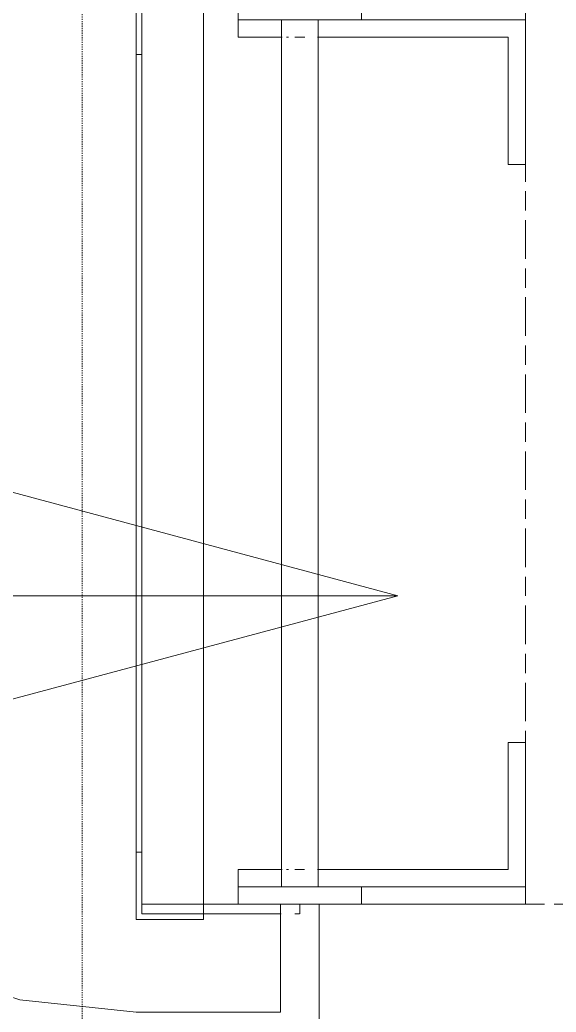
# Model space of a CAD drawing. Header units: millimetres. Extents: x 12827 to 109288, y -12264 to 68487.
# Drawn here: x 48877 to 49155, y 41542 to 42057 of the extents above; entities that cross this region are included whole.
import ezdxf

# ---------------------------------------------------------------- set-up
doc = ezdxf.new("R2010")
doc.units = ezdxf.units.MM
doc.linetypes.add('Center', pattern=[40, 10, -5, 20, -5])
doc.linetypes.add('Hidden 0_6', pattern=[1.2, 0.6, -0.6])
for name, color, linetype, lineweight in [('A-DETL', 90, 'Continuous', 9), ('A-DETL-CNTR', 5, 'Center', 9), ('G-ANNO-TEXT', 231, 'Continuous', 5), ('Q-CASE', 31, 'Continuous', 20)]:
    doc.layers.add(name, color=color, linetype=linetype, lineweight=lineweight)

# ---------------------------------------------------------------- blocks, each defined once
blk = doc.blocks.new('DLN_Cat Ladder - 750x750x5000 _WDH_-9766194-Copy of 2_F')
at = {"layer": 'Q-CASE'}
for p, q in [((-180.3, -600), (-189.3, -600)), ((-189.3, -600), (-180.3, -600)), ((-180.3, -699), (-180.3, -600)), ((-180.3, -600), (-105.3, -600)), ((-105.3, -600), (-180.3, -600)), ((-180.3, -600), (-180.3, -707.34)), ((-180.3, -600), (-180.3, -699)), ((-180.3, -685), (-180.3, -600)), ((-105.3, -600), (-180.3, -600)), ((-180.3, -600), (-180.3, -707.34)), ((-180.3, -707.34), (-180.3, -600)), ((-180.3, -600), (-105.3, -600)), ((-105.3, -600), (-105.3, -609)), ((-105.3, -609), (-105.3, -600)), ((-105.3, -609), (-105.3, -600)), ((-105.3, -600), (-105.3, -609)), ((194.7, -600), (194.7, -609)), ((269.7, -600), (194.7, -600)), ((194.7, -600), (269.7, -600)), ((194.7, -609), (194.7, -600)), ((194.7, -600), (269.7, -600)), ((194.7, -609), (194.7, -600)), ((194.7, -600), (194.7, -609)), ((269.7, -600), (194.7, -600)), ((269.7, -707.82), (269.7, -600)), ((269.7, -600), (269.7, -707.82)), ((269.7, -600), (269.7, -685)), ((269.7, -699), (269.7, -600)), ((278.7, -600), (269.7, -600)), ((269.7, -600), (278.7, -600)), ((269.7, -600), (269.7, -699)), ((269.7, -707.82), (269.7, -600)), ((278.7, -600), (278.7, -699)), ((278.7, -685), (278.7, -600)), ((-105.3, -609), (-171.3, -609)), ((-171.3, -609), (-171.3, -699)), ((-171.3, -707.84), (-171.3, -609)), ((-171.3, -609), (-105.3, -609)), ((-171.3, -707.84), (-171.3, -609)), ((-171.3, -609), (-105.3, -609)), ((-105.3, -609), (-171.3, -609)), ((-171.3, -609), (-171.3, -707.84)), ((194.7, -609), (260.7, -609)), ((260.7, -609), (194.7, -609)), ((260.7, -609), (194.7, -609)), ((194.7, -609), (260.7, -609)), ((260.7, -609), (260.7, -707.82)), ((260.7, -707.82), (260.7, -609)), ((260.7, -699), (260.7, -609)), ((260.7, -609), (260.7, -707.82)), ((-189.3, -685), (-180.3, -685)), ((-189.3, -685), (-180.3, -685)), ((-180.3, -699), (-180.3, -685)), ((269.7, -685), (269.7, -699)), ((269.7, -685), (278.7, -685)), ((269.7, -685), (278.7, -685)), ((278.7, -699), (278.7, -685)), ((-180.3, -699), (-180.3, -707.4)), ((-180.3, -699), (-180.3, -749)), ((-180.3, -707.4), (-180.3, -699)), ((-171.3, -707.9), (-171.3, -699)), ((260.7, -699), (260.7, -707.88)), ((269.7, -699), (269.7, -707.88)), ((269.7, -749), (269.7, -699)), ((269.7, -707.88), (269.7, -699)), ((278.7, -699), (278.7, -749)), ((278.7, -707.4), (278.7, -699)), ((-180.3, -707.34), (-180.3, -707)), ((-180.3, -707), (-180.3, -707.34)), ((-180.3, -707.34), (-180.3, -707)), ((-180.3, -707), (-180.3, -707.34)), ((-180.3, -707.34), (-180.3, -707)), ((-180.3, -707), (-180.3, -707.34)), ((-180.3, -707.34), (-180.3, -707)), ((-180.3, -707), (-180.3, -707.34)), ((-180.3, -707.34), (-180.3, -707)), ((-180.3, -707), (-180.3, -707.34)), ((-180.3, -707.34), (-180.3, -707)), ((-180.3, -707), (-180.3, -707.34)), ((-180.3, -707.34), (-180.3, -707)), ((-180.3, -707), (-180.3, -707.34)), ((-180.3, -707.34), (-180.3, -707)), ((-180.3, -707), (-180.3, -707.34)), ((-180.3, -707.34), (-180.3, -707)), ((-180.3, -707), (-180.3, -707.34)), ((-180.3, -707.34), (-180.3, -707)), ((-180.3, -707), (-180.3, -722.89)), ((-180.3, -712), (-180.3, -707.34)), ((-180.3, -707.34), (-180.3, -712)), ((-180.3, -708.34), (-180.3, -707.34)), ((-180.3, -707.34), (-180.3, -712)), ((-180.3, -708.34), (-180.3, -707.34)), ((-180.3, -707.34), (-180.3, -708.34)), ((-180.3, -709.93), (-180.3, -707.34)), ((-180.3, -707.34), (-180.3, -709.93)), ((-180.3, -712), (-180.3, -707.34)), ((-180.3, -707.34), (-180.3, -708.34)), ((-180.3, -709.93), (-180.3, -707.34)), ((-180.3, -707.34), (-180.3, -708.34)), ((-180.3, -708.34), (-180.3, -707.34)), ((-180.3, -707.34), (-180.3, -712)), ((-180.3, -712), (-180.3, -707.34)), ((-180.3, -707.34), (-180.3, -712)), ((-180.3, -712), (-180.3, -707.34)), ((-180.3, -707.34), (-180.3, -709.93)), ((-180.3, -712), (-180.3, -707.34)), ((-171.3, -707.5), (-180.3, -707.5)), ((-180.3, -707.82), (-180.3, -707.5)), ((-180.3, -707.5), (-180.3, -707.82)), ((-171.3, -707.5), (-180.3, -707.5)), ((-180.3, -707.82), (-180.3, -707.5)), ((-180.3, -707.5), (-180.3, -707.82)), ((-171.3, -707.5), (-180.3, -707.5)), ((-180.3, -707.82), (-180.3, -707.5)), ((-180.3, -707.5), (-180.3, -707.82)), ((-171.3, -707.5), (-180.3, -707.5)), ((-180.3, -707.82), (-180.3, -707.5)), ((-180.3, -707.5), (-180.3, -707.82)), ((-171.3, -707.5), (-180.3, -707.5)), ((-180.3, -707.82), (-180.3, -707.5)), ((-180.3, -707.5), (-180.3, -707.82)), ((-171.3, -707.5), (-180.3, -707.5)), ((-180.3, -707.82), (-180.3, -707.5)), ((-180.3, -707.5), (-180.3, -707.82)), ((-171.3, -707.5), (-180.3, -707.5)), ((-180.3, -707.82), (-180.3, -707.5)), ((-180.3, -707.5), (-180.3, -707.82)), ((-171.3, -707.5), (-180.3, -707.5)), ((-180.3, -707.82), (-180.3, -707.5)), ((-180.3, -707.5), (-180.3, -707.82)), ((-171.3, -707.5), (-180.3, -707.5)), ((-180.3, -707.82), (-180.3, -707.5)), ((-180.3, -707.5), (-180.3, -707.82)), ((-171.3, -707.5), (-180.3, -707.5)), ((-180.3, -707.82), (-180.3, -707.5)), ((-180.3, -707.5), (-180.3, -707.82)), ((-171.3, -707.5), (-180.3, -707.5)), ((-180.3, -707.82), (-180.3, -707.5)), ((-180.3, -707.5), (-180.3, -707.82)), ((-171.3, -707.5), (-180.3, -707.5)), ((-180.3, -707.82), (-180.3, -707.5)), ((-180.3, -707.5), (-180.3, -707.82)), ((-171.3, -707.5), (-180.3, -707.5)), ((-180.3, -707.82), (-180.3, -707.5)), ((-180.3, -707.5), (-180.3, -707.82)), ((-171.3, -707.5), (-180.3, -707.5)), ((-180.3, -707.82), (-180.3, -707.5)), ((-180.3, -707.5), (-180.3, -707.82)), ((-171.3, -707.5), (-180.3, -707.5)), ((-180.3, -707.82), (-180.3, -707.5)), ((-180.3, -707.5), (-180.3, -707.82)), ((-171.3, -707.5), (-180.3, -707.5)), ((-180.3, -707.82), (-180.3, -707.5)), ((-180.3, -707.5), (-180.3, -707.82)), ((269.7, -707.5), (-180.3, -707.5)), ((-180.3, -707.82), (-180.3, -707.5)), ((-180.3, -707.5), (-180.3, -707.82)), ((-171.3, -707.5), (-180.3, -707.5)), ((-180.3, -707.82), (-180.3, -707.5)), ((-180.3, -707.5), (-180.3, -707.82)), ((-180.3, -708.77), (-180.3, -707.82)), ((-180.3, -707.82), (-180.3, -708.77)), ((-180.3, -708.77), (-180.3, -707.82)), ((-180.3, -707.82), (-180.3, -708.77)), ((-180.3, -708.77), (-180.3, -707.82)), ((-180.3, -707.82), (-180.3, -708.77)), ((-180.3, -708.77), (-180.3, -707.82)), ((-180.3, -707.82), (-180.3, -708.77)), ((-180.3, -708.77), (-180.3, -707.82)), ((-180.3, -707.82), (-180.3, -708.77)), ((-180.3, -708.77), (-180.3, -707.82)), ((-180.3, -707.82), (-180.3, -708.77)), ((-180.3, -708.77), (-180.3, -707.82)), ((-180.3, -707.82), (-180.3, -708.77)), ((-180.3, -708.77), (-180.3, -707.82)), ((-180.3, -707.82), (-180.3, -708.77)), ((-180.3, -708.77), (-180.3, -707.82)), ((-180.3, -707.82), (-180.3, -708.77)), ((-180.3, -708.77), (-180.3, -707.82)), ((-180.3, -707.82), (-180.3, -708.77)), ((-180.3, -708.77), (-180.3, -707.82)), ((-180.3, -707.82), (-180.3, -708.77)), ((-180.3, -708.77), (-180.3, -707.82)), ((-180.3, -707.82), (-180.3, -708.77)), ((-180.3, -708.77), (-180.3, -707.82)), ((-180.3, -707.82), (-180.3, -708.77)), ((-180.3, -708.77), (-180.3, -707.82)), ((-180.3, -707.82), (-180.3, -708.77)), ((-180.3, -708.77), (-180.3, -707.82)), ((-180.3, -707.82), (-180.3, -708.77)), ((-180.3, -708.77), (-180.3, -707.82)), ((-180.3, -707.82), (-180.3, -708.77)), ((-180.3, -708.77), (-180.3, -707.82)), ((-180.3, -707.82), (-180.3, -708.77)), ((-180.3, -708.77), (-180.3, -707.82)), ((-180.3, -707.82), (-180.3, -708.77)), ((-180.3, -709.93), (-180.3, -708.34)), ((-180.3, -712), (-180.3, -708.34)), ((-180.3, -708.34), (-180.3, -712)), ((-180.3, -708.34), (-180.3, -709.93)), ((-180.3, -708.34), (-180.3, -709.93)), ((-180.3, -712), (-180.3, -708.34)), ((-180.3, -725.23), (-180.3, -708.77)), ((-180.3, -708.77), (-180.3, -710.28)), ((-180.3, -725.23), (-180.3, -708.77)), ((-180.3, -708.77), (-180.3, -710.28)), ((-180.3, -710.28), (-180.3, -708.77)), ((-180.3, -708.77), (-180.3, -725.23)), ((-180.3, -725.23), (-180.3, -708.77)), ((-180.3, -708.77), (-180.3, -725.23)), ((-180.3, -719.46), (-180.3, -708.77)), ((-180.3, -708.77), (-180.3, -710.28)), ((-180.3, -719.46), (-180.3, -708.77)), ((-180.3, -708.77), (-180.3, -710.28)), ((-180.3, -719.46), (-180.3, -708.77)), ((-180.3, -708.77), (-180.3, -710.28)), ((-180.3, -725.23), (-180.3, -708.77)), ((-180.3, -708.77), (-180.3, -710.28)), ((-180.3, -712.25), (-180.3, -708.77)), ((-180.3, -708.77), (-180.3, -710.28)), ((-180.3, -721.75), (-180.3, -708.77)), ((-180.3, -708.77), (-180.3, -719.46)), ((-180.3, -725.23), (-180.3, -708.77)), ((-180.3, -708.77), (-180.3, -712.25)), ((-180.3, -712.25), (-180.3, -708.77)), ((-180.3, -708.77), (-180.3, -710.28)), ((-180.3, -710.28), (-180.3, -708.77)), ((-180.3, -708.77), (-180.3, -714.54)), ((-180.3, -710.28), (-180.3, -708.77)), ((-180.3, -708.77), (-180.3, -723.72)), ((-180.3, -719.46), (-180.3, -708.77)), ((-180.3, -708.77), (-180.3, -719.46)), ((-180.3, -710.28), (-180.3, -708.77)), ((-180.3, -708.77), (-180.3, -710.28)), ((-180.3, -721.75), (-180.3, -708.77)), ((-180.3, -708.77), (-180.3, -719.46)), ((-180.3, -710.28), (-180.3, -708.77)), ((-180.3, -708.77), (-180.3, -710.28)), ((-180.3, -712), (-180.3, -709.93)), ((-180.3, -712), (-180.3, -709.93)), ((-180.3, -709.93), (-180.3, -712)), ((-180.3, -709.93), (-180.3, -712)), ((-180.3, -712), (-180.3, -709.93)), ((-180.3, -709.93), (-180.3, -712)), ((-180.3, -709.93), (-180.3, -712)), ((-180.3, -710.28), (-180.3, -725.23)), ((-180.3, -710.28), (-180.3, -712.25)), ((-180.3, -719.46), (-180.3, -710.28)), ((-180.3, -710.28), (-180.3, -712.25)), ((-180.3, -710.28), (-180.3, -712.25)), ((-180.3, -710.28), (-180.3, -725.23)), ((-180.3, -710.28), (-180.3, -712.25)), ((-180.3, -710.28), (-180.3, -712.25)), ((-180.3, -710.28), (-180.3, -712.25)), ((-180.3, -721.75), (-180.3, -710.28)), ((-180.3, -723.72), (-180.3, -710.28)), ((-180.3, -712.25), (-180.3, -710.28)), ((-180.3, -710.28), (-180.3, -712.25)), ((-180.3, -712.25), (-180.3, -710.28)), ((-180.3, -710.28), (-180.3, -721.75)), ((260.7, -707.5), (-171.3, -707.5)), ((260.7, -707.5), (-171.3, -707.5)), ((260.7, -707.5), (-171.3, -707.5)), ((260.7, -707.5), (-171.3, -707.5)), ((260.7, -707.5), (-171.3, -707.5)), ((260.7, -707.5), (-171.3, -707.5)), ((260.7, -707.5), (-171.3, -707.5)), ((260.7, -707.5), (-171.3, -707.5)), ((260.7, -707.5), (-171.3, -707.5)), ((260.7, -707.5), (-171.3, -707.5)), ((260.7, -707.5), (-171.3, -707.5)), ((260.7, -707.5), (-171.3, -707.5)), ((260.7, -707.5), (-171.3, -707.5)), ((260.7, -707.5), (-171.3, -707.5)), ((260.7, -707.5), (-171.3, -707.5)), ((260.7, -707.5), (-171.3, -707.5)), ((260.7, -707.5), (-171.3, -707.5)), ((269.7, -707.5), (260.7, -707.5)), ((269.7, -707.5), (260.7, -707.5)), ((269.7, -707.5), (260.7, -707.5)), ((269.7, -707.5), (260.7, -707.5)), ((269.7, -707.5), (260.7, -707.5)), ((269.7, -707.5), (260.7, -707.5)), ((269.7, -707.5), (260.7, -707.5)), ((269.7, -707.5), (260.7, -707.5)), ((269.7, -707.5), (260.7, -707.5)), ((269.7, -707.5), (260.7, -707.5)), ((269.7, -707.5), (260.7, -707.5)), ((269.7, -707.5), (260.7, -707.5)), ((269.7, -707.5), (260.7, -707.5)), ((269.7, -707.5), (260.7, -707.5)), ((269.7, -707.5), (260.7, -707.5)), ((269.7, -707.5), (260.7, -707.5)), ((269.7, -707.5), (260.7, -707.5)), ((269.7, -723.72), (269.7, -707.5)), ((269.7, -707.5), (269.7, -723.72)), ((269.7, -707.82), (269.7, -707.5)), ((269.7, -707.5), (269.7, -708.77)), ((269.7, -708.77), (269.7, -707.5)), ((269.7, -707.5), (269.7, -717)), ((269.7, -723.72), (269.7, -707.5)), ((269.7, -707.5), (269.7, -707.82)), ((269.7, -714.54), (269.7, -707.5)), ((269.7, -707.5), (269.7, -707.82)), ((269.7, -723.72), (269.7, -707.5)), ((269.7, -707.5), (269.7, -723.72)), ((269.7, -723.72), (269.7, -707.5)), ((269.7, -707.5), (269.7, -723.72)), ((269.7, -707.82), (269.7, -707.5)), ((269.7, -707.5), (269.7, -721.75)), ((269.7, -708.77), (269.7, -707.5)), ((269.7, -707.5), (269.7, -707.82)), ((269.7, -723.72), (269.7, -707.5)), ((269.7, -707.5), (269.7, -707.82)), ((269.7, -710.28), (269.7, -707.5)), ((269.7, -707.5), (269.7, -723.72)), ((269.7, -721.75), (269.7, -707.5)), ((269.7, -707.5), (269.7, -707.82)), ((269.7, -708.77), (269.7, -707.5)), ((269.7, -707.5), (269.7, -708.77)), ((269.7, -719.46), (269.7, -707.5)), ((269.7, -707.5), (269.7, -707.82)), ((269.7, -708.77), (269.7, -707.5)), ((269.7, -707.5), (269.7, -707.82)), ((269.7, -707.82), (269.7, -707.5)), ((269.7, -707.5), (269.7, -707.82)), ((269.7, -714.54), (269.7, -707.5)), ((269.7, -707.5), (269.7, -723.72)), ((269.7, -712.25), (269.7, -707.5)), ((269.7, -707.5), (269.7, -707.82)), ((269.7, -710.28), (269.7, -707.82)), ((269.7, -707.82), (269.7, -708.77)), ((269.7, -707.82), (269.7, -710.28)), ((269.7, -710.28), (269.7, -707.82)), ((269.7, -707.82), (269.7, -714.54)), ((269.7, -707.82), (269.7, -708.77)), ((269.7, -707.82), (269.7, -710.28)), ((269.7, -707.82), (269.7, -708.77)), ((269.7, -707.82), (269.7, -723.72)), ((269.7, -708.77), (269.7, -707.82)), ((269.7, -707.82), (269.7, -708.77)), ((269.7, -707.82), (269.7, -723.72)), ((269.7, -708.77), (269.7, -721.75)), ((269.7, -710.28), (269.7, -708.77)), ((269.7, -708.77), (269.7, -714.54)), ((269.7, -712.25), (269.7, -708.77)), ((269.7, -708.77), (269.7, -717)), ((269.7, -710.28), (269.7, -708.77)), ((269.7, -708.77), (269.7, -712.25)), ((269.7, -708.77), (269.7, -710.28)), ((269.7, -710.28), (269.7, -708.77)), ((269.7, -710.28), (269.7, -708.77)), ((269.7, -708.77), (269.7, -710.28)), ((269.7, -723.72), (269.7, -710.28)), ((269.7, -723.72), (269.7, -710.28)), ((269.7, -710.28), (269.7, -723.72)), ((269.7, -712.25), (269.7, -710.28)), ((269.7, -723.72), (269.7, -710.28)), ((269.7, -710.28), (269.7, -712.25)), ((269.7, -717), (269.7, -710.28)), ((269.7, -710.28), (269.7, -712.25)), ((269.7, -712.25), (269.7, -710.28)), ((269.7, -714.54), (269.7, -710.28)), ((269.7, -710.28), (269.7, -721.75)), ((354.7, -707), (278.7, -707)), ((278.7, -707.34), (278.7, -707)), ((278.7, -707), (278.7, -707.34)), ((354.7, -707), (278.7, -707)), ((278.7, -708.34), (278.7, -707)), ((278.7, -707), (278.7, -707.34)), ((354.7, -707), (278.7, -707)), ((278.7, -707.34), (278.7, -707)), ((278.7, -707), (278.7, -707.34)), ((354.7, -707), (278.7, -707)), ((278.7, -722.89), (278.7, -707)), ((278.7, -707), (278.7, -709.93)), ((354.7, -707), (278.7, -707)), ((278.7, -722.89), (278.7, -707)), ((278.7, -707), (278.7, -707.34)), ((354.7, -707), (278.7, -707)), ((278.7, -722.89), (278.7, -707)), ((278.7, -707), (278.7, -714.41)), ((354.7, -707), (278.7, -707)), ((278.7, -722.89), (278.7, -707)), ((278.7, -707), (278.7, -722.89)), ((354.7, -707), (278.7, -707)), ((278.7, -709.93), (278.7, -707)), ((278.7, -707), (278.7, -722.89)), ((354.7, -707), (278.7, -707)), ((278.7, -717), (278.7, -707)), ((278.7, -707), (278.7, -717)), ((354.7, -707), (278.7, -707)), ((278.7, -722.89), (278.7, -707)), ((278.7, -707), (278.7, -707.34)), ((278.7, -722.89), (278.7, -707.34)), ((278.7, -707.34), (278.7, -708.34)), ((278.7, -707.34), (278.7, -722.89)), ((278.7, -708.34), (278.7, -707.34)), ((278.7, -707.34), (278.7, -709.93)), ((278.7, -707.34), (278.7, -712)), ((278.7, -707.34), (278.7, -722.89)), ((278.7, -708.34), (278.7, -709.93)), ((278.7, -709.93), (278.7, -708.34)), ((278.7, -714.41), (278.7, -708.34)), ((278.7, -709.93), (278.7, -712)), ((278.7, -714.41), (278.7, -709.93)), ((278.7, -709.93), (278.7, -714.41)), ((278.7, -709.93), (278.7, -712)), ((278.7, -712), (278.7, -709.93)), ((-180.3, -712.25), (-180.3, -717)), ((-180.3, -712.25), (-180.3, -714.54)), ((-180.3, -712.25), (-180.3, -714.54)), ((-180.3, -712.25), (-180.3, -714.54)), ((-180.3, -714.54), (-180.3, -712.25)), ((-180.3, -712.25), (-180.3, -714.54)), ((-180.3, -712.25), (-180.3, -725.23)), ((-180.3, -714.54), (-180.3, -712.25)), ((-180.3, -712.25), (-180.3, -721.75)), ((-180.3, -714.54), (-180.3, -712.25)), ((-180.3, -712.25), (-180.3, -717)), ((-180.3, -719.46), (-180.3, -712.25)), ((-180.3, -714.54), (-180.3, -717)), ((-180.3, -714.54), (-180.3, -723.72)), ((-180.3, -714.54), (-180.3, -725.23)), ((-180.3, -719.46), (-180.3, -714.54)), ((-180.3, -714.54), (-180.3, -717)), ((-180.3, -725.23), (-180.3, -714.54)), ((-180.3, -714.54), (-180.3, -717)), ((-180.3, -721.75), (-180.3, -714.54)), ((-180.3, -714.54), (-180.3, -719.46)), ((-180.3, -714.54), (-180.3, -719.46)), ((-180.3, -719.46), (-180.3, -714.54)), ((-180.3, -719.46), (-180.3, -714.54)), ((-180.3, -714.54), (-180.3, -719.46)), ((-180.3, -719.46), (-180.3, -714.54)), ((-180.3, -714.54), (-180.3, -719.46)), ((-180.3, -717), (-180.3, -714.54)), ((-180.3, -714.54), (-180.3, -719.46)), ((-180.3, -719.46), (-180.3, -714.54)), ((-180.3, -714.54), (-180.3, -717)), ((-180.3, -719.46), (-180.3, -714.54)), ((-180.3, -714.54), (-180.3, -719.46)), ((-180.3, -717), (-180.3, -714.54)), ((-180.3, -714.54), (-180.3, -717)), ((-180.3, -719.46), (-180.3, -714.54)), ((-180.3, -714.54), (-180.3, -719.46)), ((-180.3, -719.46), (-180.3, -714.54)), ((-180.3, -714.54), (-180.3, -719.46)), ((-180.3, -717), (-180.3, -714.54)), ((-180.3, -714.54), (-180.3, -717)), ((-180.3, -719.46), (-180.3, -714.54)), ((-180.3, -714.65), (-180.3, -719.62)), ((-180.3, -719.62), (-180.3, -714.65)), ((-171.3, -716.95), (-171.3, -714.54)), ((-171.3, -716.95), (-171.3, -714.54)), ((-171.3, -714.54), (-171.3, -716.95)), ((-171.3, -717.11), (-171.3, -714.65)), ((260.7, -714.59), (260.7, -717)), ((260.7, -717), (260.7, -714.59)), ((260.7, -714.59), (260.7, -717)), ((260.7, -714.7), (260.7, -717.16)), ((269.7, -717), (269.7, -712.25)), ((269.7, -714.54), (269.7, -712.25)), ((269.7, -712.25), (269.7, -723.72)), ((269.7, -712.25), (269.7, -717)), ((269.7, -712.25), (269.7, -719.46)), ((269.7, -714.54), (269.7, -712.25)), ((269.7, -717), (269.7, -712.25)), ((269.7, -714.54), (269.7, -719.46)), ((269.7, -719.46), (269.7, -714.54)), ((269.7, -719.46), (269.7, -714.54)), ((269.7, -714.54), (269.7, -719.46)), ((269.7, -723.72), (269.7, -714.54)), ((269.7, -717), (269.7, -714.54)), ((269.7, -723.72), (269.7, -714.54)), ((269.7, -719.46), (269.7, -714.54)), ((269.7, -714.54), (269.7, -719.46)), ((269.7, -719.46), (269.7, -714.54)), ((269.7, -714.65), (269.7, -719.62)), ((269.7, -719.62), (269.7, -714.65)), ((278.7, -717.16), (278.7, -712)), ((278.7, -712), (278.7, -714.41)), ((278.7, -712), (278.7, -714.41)), ((278.7, -712), (278.7, -714.41)), ((278.7, -719.59), (278.7, -712)), ((278.7, -714.41), (278.7, -722)), ((278.7, -717), (278.7, -714.41)), ((278.7, -722.89), (278.7, -714.41)), ((278.7, -714.41), (278.7, -719.59)), ((278.7, -714.41), (278.7, -717)), ((278.7, -714.41), (278.7, -717)), ((278.7, -714.41), (278.7, -717)), ((-180.3, -717), (-180.3, -721.75)), ((-180.3, -717), (-180.3, -721.75)), ((-180.3, -717), (-180.3, -719.46)), ((-180.3, -717), (-180.3, -725.23)), ((-180.3, -717), (-180.3, -721.75)), ((-180.3, -719.46), (-180.3, -717)), ((-180.3, -717), (-180.3, -719.46)), ((-180.3, -719.46), (-180.3, -717)), ((-180.3, -717), (-180.3, -719.46)), ((-180.3, -719.46), (-180.3, -717)), ((-180.3, -717), (-180.3, -719.46)), ((-180.3, -721.75), (-180.3, -719.46)), ((-180.3, -723.72), (-180.3, -719.46)), ((-180.3, -721.75), (-180.3, -719.46)), ((-180.3, -725.23), (-180.3, -719.46)), ((-180.3, -723.72), (-180.3, -719.46)), ((-180.3, -719.46), (-180.3, -721.75)), ((-180.3, -719.46), (-180.3, -721.75)), ((-180.3, -721.75), (-180.3, -719.46)), ((-180.3, -719.46), (-180.3, -725.23)), ((-180.3, -719.46), (-180.3, -721.75)), ((-180.3, -721.75), (-180.3, -719.46)), ((-171.3, -719.41), (-171.3, -717)), ((-171.3, -719.41), (-171.3, -717)), ((-171.3, -717), (-171.3, -719.41)), ((-171.3, -719.57), (-171.3, -717.16)), ((260.7, -717.05), (260.7, -719.46)), ((260.7, -719.46), (260.7, -717.05)), ((260.7, -717.05), (260.7, -719.46)), ((260.7, -717.21), (260.7, -719.62)), ((269.7, -717), (269.7, -723.72)), ((269.7, -721.75), (269.7, -717)), ((269.7, -717), (269.7, -719.46)), ((269.7, -723.72), (269.7, -717)), ((269.7, -717), (269.7, -723.72)), ((269.7, -719.46), (269.7, -717)), ((269.7, -723.72), (269.7, -717)), ((269.7, -719.46), (269.7, -723.72)), ((269.7, -721.75), (269.7, -719.46)), ((269.7, -723.72), (269.7, -719.46)), ((269.7, -719.46), (269.7, -721.75)), ((269.7, -719.46), (269.7, -723.72)), ((269.7, -721.75), (269.7, -719.46)), ((269.7, -719.46), (269.7, -721.75)), ((269.7, -723.72), (269.7, -719.46)), ((283.7, -717), (278.7, -717)), ((278.7, -717), (283.7, -717)), ((278.7, -722), (278.7, -717)), ((278.7, -722), (278.7, -717)), ((283.7, -717), (278.7, -717)), ((278.7, -717), (283.7, -717)), ((278.7, -722), (278.7, -717)), ((278.7, -722), (278.7, -717)), ((278.7, -722.89), (278.7, -717)), ((278.7, -717), (278.7, -722)), ((278.7, -717), (278.7, -719.59)), ((278.7, -717), (278.7, -722.89)), ((278.7, -722), (278.7, -717)), ((278.7, -717), (278.7, -722.89)), ((278.7, -722.1), (278.7, -717.16)), ((278.7, -719.59), (278.7, -722)), ((278.7, -719.59), (278.7, -722)), ((278.7, -722), (278.7, -719.59)), ((283.7, -719.59), (283.7, -717.2)), ((283.7, -717.2), (283.7, -719.59)), ((283.7, -719.59), (283.7, -717.2)), ((283.7, -717.2), (283.7, -719.59)), ((-180.3, -721.75), (-180.3, -723.72)), ((-180.3, -725.23), (-180.3, -721.75)), ((-180.3, -721.75), (-180.3, -725.23)), ((-180.3, -723.72), (-180.3, -721.75)), ((-180.3, -721.75), (-180.3, -723.72)), ((-180.3, -723.72), (-180.3, -721.75)), ((-180.3, -721.75), (-180.3, -723.72)), ((-180.3, -721.75), (-180.3, -723.72)), ((-180.3, -725.23), (-180.3, -721.75)), ((-180.3, -725.23), (-180.3, -721.75)), ((-180.3, -723.72), (-180.3, -721.75)), ((-180.3, -721.75), (-180.3, -725.23)), ((-180.3, -723.72), (-180.3, -721.75)), ((-180.3, -721.75), (-180.3, -723.72)), ((-180.3, -725.23), (-180.3, -721.75)), ((-180.3, -721.75), (-180.3, -723.72)), ((-180.3, -722.89), (-180.3, -722)), ((-180.3, -722), (-180.3, -722.89)), ((-180.3, -722.89), (-180.3, -722)), ((-180.3, -722), (-180.3, -722.89)), ((-180.3, -722.89), (-180.3, -722)), ((-180.3, -722), (-180.3, -722.89)), ((-180.3, -722.89), (-180.3, -722)), ((-180.3, -722), (-180.3, -722.89)), ((-180.3, -722.89), (-180.3, -722)), ((-180.3, -722), (-180.3, -722.89)), ((-180.3, -722.89), (-180.3, -722)), ((-180.3, -722), (-180.3, -722.89)), ((-180.3, -724.07), (-180.3, -722)), ((-180.3, -722), (-180.3, -722.89)), ((-180.3, -722.89), (-180.3, -722)), ((-180.3, -722), (-180.3, -722.89)), ((-180.3, -722.89), (-180.3, -722)), ((-180.3, -722), (-180.3, -722.89)), ((-180.3, -722.89), (-180.3, -722)), ((-180.3, -724.07), (-180.3, -722.89)), ((-180.3, -722.89), (-180.3, -724.07)), ((-180.3, -724.07), (-180.3, -722.89)), ((-180.3, -722.89), (-180.3, -724.07)), ((-180.3, -724.07), (-180.3, -722.89)), ((-180.3, -722.89), (-180.3, -724.07)), ((-180.3, -724.07), (-180.3, -722.89)), ((-180.3, -722.89), (-180.3, -724.07)), ((-180.3, -724.07), (-180.3, -722.89)), ((-180.3, -722.89), (-180.3, -724.07)), ((-180.3, -724.07), (-180.3, -722.89)), ((-180.3, -722.89), (-180.3, -724.07)), ((-180.3, -722.89), (-180.3, -724.07)), ((-180.3, -724.07), (-180.3, -722.89)), ((-180.3, -722.89), (-180.3, -724.07)), ((-180.3, -724.07), (-180.3, -722.89)), ((-180.3, -722.89), (-180.3, -724.07)), ((-180.3, -724.07), (-180.3, -722.89)), ((-180.3, -722.89), (-180.3, -724.07)), ((-180.3, -722.9), (-180.3, -724)), ((-180.3, -724), (-180.3, -722.9)), ((-180.3, -723.72), (-180.3, -725.23)), ((-180.3, -725.23), (-180.3, -723.72)), ((-180.3, -725.23), (-180.3, -723.72)), ((-180.3, -723.72), (-180.3, -725.23)), ((-180.3, -725.23), (-180.3, -723.72)), ((-180.3, -723.72), (-180.3, -725.23)), ((-180.3, -725.23), (-180.3, -723.72)), ((-180.3, -723.72), (-180.3, -725.23)), ((-180.3, -723.72), (-180.3, -725.23)), ((-180.3, -725.23), (-180.3, -723.72)), ((-180.3, -723.72), (-180.3, -725.23)), ((-180.3, -725.23), (-180.3, -723.72)), ((-180.3, -725.23), (-180.3, -723.72)), ((-180.3, -723.72), (-180.3, -725.23)), ((-180.3, -723.72), (-180.3, -725.23)), ((-180.3, -726.66), (-180.3, -724.07)), ((-180.3, -724.07), (-180.3, -726.66)), ((-180.3, -726.66), (-180.3, -724.07)), ((-180.3, -724.07), (-180.3, -726.66)), ((-180.3, -725.66), (-180.3, -724.07)), ((-180.3, -724.07), (-180.3, -725.66)), ((-180.3, -726.66), (-180.3, -724.07)), ((-180.3, -724.07), (-180.3, -726.66)), ((-180.3, -726.66), (-180.3, -724.07)), ((-180.3, -724.07), (-180.3, -726.66)), ((-180.3, -726.66), (-180.3, -724.07)), ((-180.3, -724.07), (-180.3, -726.66)), ((-180.3, -726.66), (-180.3, -724.07)), ((-180.3, -724.07), (-180.3, -725.66)), ((-180.3, -726.66), (-180.3, -724.07)), ((-180.3, -724.07), (-180.3, -726.66)), ((-180.3, -726.66), (-180.3, -724.07)), ((-180.3, -724.07), (-180.3, -726.66)), ((-180.3, -726.66), (-180.3, -724.07)), ((-180.3, -724.07), (-180.3, -727)), ((-180.3, -726.18), (-180.3, -725.23)), ((-180.3, -725.23), (-180.3, -726.18)), ((-180.3, -726.18), (-180.3, -725.23)), ((-180.3, -725.23), (-180.3, -726.18)), ((-180.3, -726.18), (-180.3, -725.23)), ((-180.3, -725.23), (-180.3, -726.18)), ((-180.3, -726.18), (-180.3, -725.23)), ((-180.3, -725.23), (-180.3, -726.18)), ((-180.3, -726.18), (-180.3, -725.23)), ((-180.3, -725.23), (-180.3, -726.18)), ((-180.3, -726.18), (-180.3, -725.23)), ((-180.3, -725.23), (-180.3, -726.18)), ((-180.3, -726.18), (-180.3, -725.23)), ((-180.3, -725.23), (-180.3, -726.18)), ((-180.3, -726.18), (-180.3, -725.23)), ((-180.3, -725.23), (-180.3, -726.18)), ((-180.3, -726.18), (-180.3, -725.23)), ((-180.3, -725.23), (-180.3, -726.18)), ((-180.3, -726.18), (-180.3, -725.23)), ((-180.3, -725.23), (-180.3, -726.18)), ((-180.3, -726.18), (-180.3, -725.23)), ((-180.3, -725.23), (-180.3, -726.18)), ((-180.3, -726.18), (-180.3, -725.23)), ((-180.3, -725.23), (-180.3, -726.18)), ((-180.3, -726.18), (-180.3, -725.23)), ((-180.3, -725.23), (-180.3, -726.18)), ((-180.3, -726.18), (-180.3, -725.23)), ((-180.3, -725.23), (-180.3, -726.18)), ((-180.3, -726.18), (-180.3, -725.23)), ((-180.3, -725.23), (-180.3, -726.18)), ((-180.3, -726.18), (-180.3, -725.23)), ((-180.3, -725.23), (-180.3, -726.18)), ((-180.3, -726.18), (-180.3, -725.23)), ((-180.3, -725.23), (-180.3, -726.18)), ((-180.3, -726.18), (-180.3, -725.23)), ((-180.3, -725.23), (-180.3, -726.18)), ((-180.3, -726.66), (-180.3, -725.66)), ((-180.3, -725.66), (-180.3, -726.66)), ((-180.3, -725.66), (-180.3, -726.66)), ((-171.3, -724), (-171.3, -722.9)), ((260.7, -722.9), (260.7, -724)), ((269.7, -721.75), (269.7, -723.72)), ((269.7, -723.72), (269.7, -721.75)), ((269.7, -723.72), (269.7, -721.75)), ((269.7, -721.75), (269.7, -723.72)), ((269.7, -721.75), (269.7, -723.72)), ((269.7, -723.72), (269.7, -721.75)), ((269.7, -723.72), (269.7, -721.75)), ((269.7, -721.75), (269.7, -723.72)), ((269.7, -721.75), (269.7, -723.72)), ((269.7, -722.9), (269.7, -724)), ((269.7, -724), (269.7, -722.9)), ((269.7, -725.23), (269.7, -723.72)), ((269.7, -723.72), (269.7, -725.23)), ((269.7, -725.23), (269.7, -723.72)), ((269.7, -723.72), (269.7, -725.23)), ((269.7, -725.23), (269.7, -723.72)), ((269.7, -723.72), (269.7, -725.23)), ((269.7, -725.23), (269.7, -723.72)), ((269.7, -723.72), (269.7, -725.23)), ((269.7, -725.23), (269.7, -723.72)), ((269.7, -723.72), (269.7, -725.23)), ((269.7, -725.23), (269.7, -723.72)), ((269.7, -723.72), (269.7, -725.23)), ((269.7, -725.23), (269.7, -723.72)), ((269.7, -723.72), (269.7, -725.23)), ((269.7, -725.23), (269.7, -723.72)), ((269.7, -723.72), (269.7, -725.23)), ((269.7, -725.23), (269.7, -723.72)), ((269.7, -723.72), (269.7, -725.23)), ((269.7, -725.23), (269.7, -723.72)), ((269.7, -723.72), (269.7, -725.23)), ((269.7, -725.23), (269.7, -723.72)), ((269.7, -723.72), (269.7, -725.23)), ((269.7, -725.23), (269.7, -723.72)), ((269.7, -723.72), (269.7, -725.23)), ((269.7, -725.23), (269.7, -723.72)), ((269.7, -723.72), (269.7, -725.23)), ((269.7, -725.23), (269.7, -723.72)), ((269.7, -723.72), (269.7, -725.23)), ((269.7, -725.23), (269.7, -723.72)), ((269.7, -723.72), (269.7, -725.23)), ((269.7, -725.23), (269.7, -723.72)), ((269.7, -723.72), (269.7, -725.23)), ((269.7, -725.23), (269.7, -723.72)), ((269.7, -723.72), (269.7, -725.23)), ((269.7, -725.23), (269.7, -723.72)), ((269.7, -723.72), (269.7, -725.23)), ((269.7, -726.5), (269.7, -725.23)), ((269.7, -725.23), (269.7, -726.5)), ((269.7, -726.5), (269.7, -725.23)), ((269.7, -725.23), (269.7, -726.5)), ((269.7, -726.5), (269.7, -725.23)), ((269.7, -725.23), (269.7, -726.5)), ((269.7, -726.5), (269.7, -725.23)), ((269.7, -725.23), (269.7, -726.18)), ((269.7, -726.5), (269.7, -725.23)), ((269.7, -725.23), (269.7, -726.18)), ((269.7, -726.5), (269.7, -725.23)), ((269.7, -725.23), (269.7, -726.5)), ((269.7, -726.5), (269.7, -725.23)), ((269.7, -725.23), (269.7, -726.5)), ((269.7, -726.18), (269.7, -725.23)), ((269.7, -725.23), (269.7, -726.5)), ((269.7, -726.18), (269.7, -725.23)), ((269.7, -725.23), (269.7, -726.5)), ((269.7, -726.5), (269.7, -725.23)), ((269.7, -725.23), (269.7, -726.5)), ((269.7, -726.18), (269.7, -725.23)), ((269.7, -725.23), (269.7, -726.5)), ((269.7, -726.18), (269.7, -725.23)), ((269.7, -725.23), (269.7, -726.5)), ((269.7, -726.5), (269.7, -725.23)), ((269.7, -725.23), (269.7, -726.18)), ((269.7, -726.18), (269.7, -725.23)), ((269.7, -725.23), (269.7, -726.18)), ((269.7, -726.5), (269.7, -725.23)), ((269.7, -725.23), (269.7, -726.5)), ((269.7, -726.5), (269.7, -725.23)), ((269.7, -725.23), (269.7, -726.18)), ((269.7, -726.5), (269.7, -725.23)), ((269.7, -725.23), (269.7, -726.5)), ((269.7, -726.5), (269.7, -725.23)), ((269.7, -725.23), (269.7, -726.18)), ((278.7, -722), (278.7, -722.89)), ((278.7, -722), (278.7, -722.89)), ((278.7, -722), (278.7, -722.89)), ((278.7, -722), (278.7, -722.89)), ((278.7, -722.89), (278.7, -722)), ((278.7, -722.89), (278.7, -722)), ((278.7, -724.07), (278.7, -722.89)), ((278.7, -722.89), (278.7, -724.07)), ((278.7, -724.07), (278.7, -722.89)), ((278.7, -722.89), (278.7, -724.07)), ((278.7, -724.07), (278.7, -722.89)), ((278.7, -722.89), (278.7, -724.07)), ((278.7, -724.07), (278.7, -722.89)), ((278.7, -722.89), (278.7, -724.07)), ((278.7, -724.07), (278.7, -722.89)), ((278.7, -722.89), (278.7, -724.07)), ((278.7, -724.07), (278.7, -722.89)), ((278.7, -722.89), (278.7, -724.07)), ((278.7, -724.07), (278.7, -722.89)), ((278.7, -722.89), (278.7, -724.07)), ((278.7, -724.07), (278.7, -722.89)), ((278.7, -722.89), (278.7, -724.07)), ((278.7, -724.07), (278.7, -722.89)), ((278.7, -722.89), (278.7, -724.07)), ((278.7, -724.07), (278.7, -722.89)), ((278.7, -722.89), (278.7, -724.07)), ((278.7, -724), (278.7, -722.9)), ((278.7, -726.66), (278.7, -724.07)), ((278.7, -724.07), (278.7, -725.66)), ((278.7, -726.66), (278.7, -724.07)), ((278.7, -724.07), (278.7, -726.66)), ((278.7, -726.66), (278.7, -724.07)), ((278.7, -724.07), (278.7, -726.66)), ((278.7, -726.66), (278.7, -724.07)), ((278.7, -724.07), (278.7, -725.66)), ((278.7, -725.66), (278.7, -724.07)), ((278.7, -724.07), (278.7, -725.66)), ((278.7, -726.66), (278.7, -724.07)), ((278.7, -724.07), (278.7, -725.66)), ((278.7, -726.66), (278.7, -724.07)), ((278.7, -724.07), (278.7, -726.66)), ((278.7, -726.66), (278.7, -724.07)), ((278.7, -724.07), (278.7, -726.66)), ((278.7, -725.66), (278.7, -724.07)), ((278.7, -724.07), (278.7, -726.66)), ((278.7, -727), (278.7, -724.07)), ((278.7, -724.07), (278.7, -726.66)), ((278.7, -725.66), (278.7, -726.66)), ((278.7, -725.66), (278.7, -726.66)), ((278.7, -726.66), (278.7, -725.66)), ((278.7, -725.66), (278.7, -726.66)), ((278.7, -725.66), (278.7, -726.66)), ((278.7, -726.66), (278.7, -725.66)), ((-180.3, -726.5), (-180.3, -726.18)), ((-180.3, -726.18), (-180.3, -726.5)), ((-180.3, -726.5), (-180.3, -726.18)), ((-180.3, -726.18), (-180.3, -726.5)), ((-180.3, -726.5), (-180.3, -726.18)), ((-180.3, -726.18), (-180.3, -726.5)), ((-180.3, -726.5), (-180.3, -726.18)), ((-180.3, -726.18), (-180.3, -726.5)), ((-180.3, -726.5), (-180.3, -726.18)), ((-180.3, -726.18), (-180.3, -726.5)), ((-180.3, -726.5), (-180.3, -726.18)), ((-180.3, -726.18), (-180.3, -726.5)), ((-180.3, -726.5), (-180.3, -726.18)), ((-180.3, -726.18), (-180.3, -726.5)), ((-180.3, -726.5), (-180.3, -726.18)), ((-180.3, -726.18), (-180.3, -726.5)), ((-180.3, -726.5), (-180.3, -726.18)), ((-180.3, -726.18), (-180.3, -726.5)), ((-180.3, -726.5), (-180.3, -726.18)), ((-180.3, -726.18), (-180.3, -726.5)), ((-180.3, -726.5), (-180.3, -726.18)), ((-180.3, -726.18), (-180.3, -726.5)), ((-180.3, -726.5), (-180.3, -726.18)), ((-180.3, -726.18), (-180.3, -726.5)), ((-180.3, -726.5), (-180.3, -726.18)), ((-180.3, -726.18), (-180.3, -726.5)), ((-180.3, -726.5), (-180.3, -726.18)), ((-180.3, -726.18), (-180.3, -726.5)), ((-180.3, -726.5), (-180.3, -726.18)), ((-180.3, -726.18), (-180.3, -726.5)), ((-180.3, -726.5), (-180.3, -726.18)), ((-180.3, -726.18), (-180.3, -726.5)), ((-180.3, -726.5), (-180.3, -726.18)), ((-180.3, -726.18), (-180.3, -726.5)), ((-180.3, -726.5), (-180.3, -726.18)), ((-180.3, -726.18), (-180.3, -726.5)), ((-180.3, -726.5), (269.7, -726.5)), ((-180.3, -726.66), (-180.3, -747.3)), ((-180.3, -726.66), (-180.3, -747.3)), ((-180.3, -747.3), (-180.3, -726.66)), ((-180.3, -727), (-180.3, -726.66)), ((-180.3, -726.66), (-180.3, -727)), ((-180.3, -727), (-180.3, -726.66)), ((-180.3, -726.66), (-180.3, -727)), ((-180.3, -727), (-180.3, -726.66)), ((-180.3, -726.66), (-180.3, -727)), ((-180.3, -727), (-180.3, -726.66)), ((-180.3, -726.66), (-180.3, -727)), ((-180.3, -727), (-180.3, -726.66)), ((-180.3, -726.66), (-180.3, -727)), ((-180.3, -727), (-180.3, -726.66)), ((-180.3, -726.66), (-180.3, -727)), ((-180.3, -727), (-180.3, -726.66)), ((-180.3, -726.66), (-180.3, -727)), ((-180.3, -727), (-180.3, -726.66)), ((-180.3, -726.66), (-180.3, -727)), ((-180.3, -727), (-180.3, -726.66)), ((-180.3, -726.66), (-180.3, -727)), ((-180.3, -727), (-180.3, -726.66)), ((-180.3, -726.85), (-180.3, -747.3)), ((-180.3, -742.3), (-180.3, -726.85)), ((-177.08, -726.5), (-171.3, -726.5)), ((-177.08, -726.5), (-171.3, -726.5)), ((-177.08, -726.5), (-171.3, -726.5)), ((-177.08, -726.5), (-171.3, -726.5)), ((-177.08, -726.5), (-171.3, -726.5)), ((-177.08, -726.5), (-171.3, -726.5)), ((-177.08, -726.5), (-171.3, -726.5)), ((-177.08, -726.5), (-171.3, -726.5)), ((-177.08, -726.5), (-171.3, -726.5)), ((-177.08, -726.5), (-171.3, -726.5)), ((-177.08, -726.5), (-171.3, -726.5)), ((-177.08, -726.5), (-171.3, -726.5)), ((-177.08, -726.5), (-171.3, -726.5)), ((-177.08, -726.5), (-171.3, -726.5)), ((-177.08, -726.5), (-171.3, -726.5)), ((-177.08, -726.5), (-171.3, -726.5)), ((-177.08, -726.5), (-171.3, -726.5)), ((-171.3, -749), (-171.3, -726.16)), ((-171.3, -749), (-171.3, -726.16)), ((-171.3, -726.16), (-171.3, -749)), ((-171.3, -734.36), (-171.3, -726.32)), ((-171.3, -726.5), (260.7, -726.5)), ((-171.3, -726.5), (260.7, -726.5)), ((-171.3, -726.5), (260.7, -726.5)), ((-171.3, -726.5), (260.7, -726.5)), ((-171.3, -726.5), (260.7, -726.5)), ((-171.3, -726.5), (260.7, -726.5)), ((-171.3, -726.5), (260.7, -726.5)), ((-171.3, -726.5), (260.7, -726.5)), ((-171.3, -726.5), (260.7, -726.5)), ((-171.3, -726.5), (260.7, -726.5)), ((-171.3, -726.5), (260.7, -726.5)), ((-171.3, -726.5), (260.7, -726.5)), ((-171.3, -726.5), (260.7, -726.5)), ((-171.3, -726.5), (260.7, -726.5)), ((-171.3, -726.5), (260.7, -726.5)), ((-171.3, -726.5), (260.7, -726.5)), ((-171.3, -726.5), (260.7, -726.5)), ((260.7, -726.18), (260.7, -749)), ((260.7, -749), (260.7, -726.18)), ((260.7, -726.18), (260.7, -749)), ((260.7, -726.34), (260.7, -747.3)), ((260.7, -726.5), (268.25, -726.5)), ((260.7, -726.5), (268.25, -726.5)), ((260.7, -726.5), (268.25, -726.5)), ((260.7, -726.5), (268.25, -726.5)), ((260.7, -726.5), (268.25, -726.5)), ((260.7, -726.5), (268.25, -726.5)), ((260.7, -726.5), (268.25, -726.5)), ((260.7, -726.5), (268.25, -726.5)), ((260.7, -726.5), (268.25, -726.5)), ((260.7, -726.5), (268.25, -726.5)), ((260.7, -726.5), (268.25, -726.5)), ((260.7, -726.5), (268.25, -726.5)), ((260.7, -726.5), (268.25, -726.5)), ((260.7, -726.5), (268.25, -726.5)), ((260.7, -726.5), (268.25, -726.5)), ((260.7, -726.5), (268.25, -726.5)), ((260.7, -726.5), (268.25, -726.5)), ((269.7, -726.18), (269.7, -726.5)), ((269.7, -726.18), (269.7, -726.5)), ((269.7, -726.5), (269.7, -726.18)), ((269.7, -726.5), (269.7, -726.18)), ((269.7, -726.5), (269.7, -726.18)), ((269.7, -726.5), (269.7, -726.18)), ((269.7, -726.18), (269.7, -726.5)), ((269.7, -726.5), (269.7, -726.18)), ((269.7, -726.18), (269.7, -726.5)), ((269.7, -726.18), (269.7, -726.5)), ((269.7, -726.18), (269.7, -726.5)), ((269.7, -747.3), (269.7, -726.18)), ((269.7, -726.18), (269.7, -747.3)), ((269.7, -747.3), (269.7, -726.18)), ((269.7, -726.34), (269.7, -747.3)), ((269.7, -734.36), (269.7, -726.34)), ((278.7, -747.3), (278.7, -726.66)), ((278.7, -747.3), (278.7, -726.66)), ((278.7, -747.3), (278.7, -726.66)), ((278.7, -747.3), (278.7, -726.66)), ((278.7, -727), (278.7, -726.66)), ((278.7, -726.66), (278.7, -727)), ((278.7, -727), (278.7, -726.66)), ((278.7, -726.66), (278.7, -727)), ((278.7, -727), (278.7, -726.66)), ((278.7, -726.66), (278.7, -727)), ((278.7, -727), (278.7, -726.66)), ((278.7, -726.66), (278.7, -727)), ((278.7, -727), (278.7, -726.66)), ((278.7, -726.66), (278.7, -727)), ((278.7, -727), (278.7, -726.66)), ((278.7, -726.66), (278.7, -727)), ((278.7, -727), (278.7, -726.66)), ((278.7, -726.66), (278.7, -727)), ((278.7, -727), (278.7, -726.66)), ((278.7, -726.66), (278.7, -727)), ((278.7, -727), (278.7, -726.66)), ((278.7, -726.66), (278.7, -727)), ((278.7, -726.66), (278.7, -727)), ((278.7, -747.3), (278.7, -726.85)), ((278.7, -727), (334.7, -727)), ((278.7, -727), (334.7, -727)), ((278.7, -727), (334.7, -727)), ((278.7, -727), (334.7, -727)), ((278.7, -727), (334.7, -727)), ((278.7, -727), (334.7, -727)), ((278.7, -727), (334.7, -727)), ((278.7, -727), (334.7, -727)), ((278.7, -727), (334.7, -727)), ((278.7, -727), (334.7, -727)), ((283.7, -767), (283.7, -726.66)), ((283.7, -726.66), (283.7, -767)), ((283.7, -767), (283.7, -726.66)), ((283.7, -726.66), (283.7, -767)), ((334.7, -727), (334.7, -802)), ((334.7, -727), (334.7, -802)), ((334.7, -727), (334.7, -802)), ((334.7, -727), (334.7, -802)), ((334.7, -727), (334.7, -802)), ((334.7, -727), (334.7, -802)), ((334.7, -727), (334.7, -802)), ((334.7, -727), (334.7, -802)), ((334.7, -727), (334.7, -802)), ((334.7, -727), (334.7, -802)), ((-171.3, -742.3), (-171.3, -734.36)), ((269.7, -742.3), (269.7, -734.36)), ((-180.3, -747.3), (-180.3, -742.3)), ((-171.3, -749), (-171.3, -742.3)), ((269.7, -747.3), (269.7, -742.3)), ((-189.3, -749), (-180.3, -749)), ((-180.3, -747.3), (-180.3, -749)), ((-180.3, -749), (-180.3, -747.3)), ((-180.3, -749), (-171.3, -749)), ((-180.3, -749), (-171.3, -749)), ((-171.3, -749), (-180.3, -749)), ((260.7, -747.3), (260.7, -749)), ((260.7, -749), (269.7, -749)), ((269.7, -749), (260.7, -749)), ((260.7, -749), (269.7, -749)), ((269.7, -747.3), (269.7, -749)), ((269.7, -749), (269.7, -747.3)), ((269.7, -749), (278.7, -749)), ((278.7, -767), (278.7, -747.3)), ((278.7, -767), (278.7, -747.3)), ((278.7, -767), (278.7, -747.3)), ((278.7, -767), (278.7, -747.3)), ((278.7, -749), (278.7, -747.3)), ((286.7, -767), (-197.3, -767)), ((-194.3, -767), (283.7, -767)), ((-189.3, -767), (278.7, -767)), ((278.7, -767), (-189.3, -767)), ((278.7, -767), (283.7, -767)), ((283.7, -767), (278.7, -767)), ((278.7, -799), (278.7, -767)), ((278.7, -799), (278.7, -767)), ((278.7, -799), (278.7, -767)), ((278.7, -799), (278.7, -767)), ((283.7, -799), (283.7, -767)), ((283.7, -767), (286.7, -767)), ((283.7, -767), (283.7, -799)), ((283.7, -799), (283.7, -767)), ((283.7, -767), (283.7, -799)), ((283.7, -799), (283.7, -767)), ((283.7, -767), (283.7, -799)), ((286.7, -767), (286.7, -802)), ((286.7, -802), (286.7, -767)), ((-162.3, -802), (-197.3, -802)), ((-197.3, -802), (286.7, -802)), ((283.7, -799), (-194.3, -799)), ((-189.3, -799), (-162.3, -799)), ((251.7, -799), (-162.3, -799)), ((-162.3, -799), (251.7, -799)), ((-162.3, -799), (-162.3, -802)), ((-162.3, -799), (-162.3, -802)), ((-162.3, -802), (-162.3, -799)), ((-162.3, -802), (-162.3, -799)), ((-162.3, -799), (251.7, -799)), ((251.7, -799), (-162.3, -799)), ((-162.3, -799), (251.7, -799)), ((251.7, -802), (-162.3, -802)), ((-162.3, -802), (251.7, -802)), ((251.7, -802), (-162.3, -802)), ((-162.3, -802), (251.7, -802)), ((251.7, -802), (-162.3, -802)), ((251.7, -802), (251.7, -799)), ((251.7, -799), (251.7, -802)), ((251.7, -799), (278.7, -799)), ((251.7, -802), (251.7, -799)), ((251.7, -799), (251.7, -802)), ((286.7, -802), (251.7, -802)), ((278.7, -799), (283.7, -799)), ((283.7, -799), (278.7, -799)), ((278.7, -799), (283.7, -799)), ((283.7, -799), (278.7, -799)), ((278.7, -799), (283.7, -799)), ((334.7, -802), (328.35, -862.29)), ((334.7, -802), (328.35, -862.29)), ((334.7, -802), (328.35, -862.29)), ((334.7, -802), (328.35, -862.29)), ((334.7, -802), (328.35, -862.29)), ((334.7, -802), (328.35, -862.29)), ((334.7, -802), (328.35, -862.29)), ((334.7, -802), (328.35, -862.29)), ((334.7, -802), (328.35, -862.29))]:
    blk.add_line(p, q, dxfattribs=at)
at = {"layer": 'Q-CASE', "flags": 128}
blk.add_lwpolyline([(334.7, -802), (328.34, -862.39), (309.55, -920.13), (279.14, -972.7), (238.45, -1017.78), (189.27, -1053.39), (133.75, -1077.99), (74.33, -1090.48), (13.6, -1090.33), (-45.76, -1077.53), (-101.15, -1052.65), (-150.15, -1016.78), (-190.61, -971.5), (-220.75, -918.78), (-239.25, -860.94), (-245.3, -802)], dxfattribs=at)

msp = doc.modelspace()

# ---------------------------------------------------------------- linework, layer by layer
at = {"layer": 'A-DETL', "linetype": 'Hidden 0_6'}
msp.add_line((48909.29296, 38907.48546), (48909.29296, 44387.48547), dxfattribs=at)
at = {"layer": 'A-DETL-CNTR'}
for q in [(49139.29296, 42066.48546), (49589.29296, 41598.48546)]:
    msp.add_line((49139.29296, 41598.48546), q, dxfattribs=at)
at = {"layer": 'G-ANNO-TEXT', "color": 130}
for q in [(48673.07973, 41865.7667), (46455.04715, 41758.58702), (48673.07973, 41651.40734)]:
    msp.add_line((49073.07973, 41758.58702), q, dxfattribs=at)

# ---------------------------------------------------------------- block references
at = {"layer": 'Q-CASE', "rotation": 269.9999999999997}
msp.add_blockref('DLN_Cat Ladder - 750x750x5000 _WDH_-9766194-Copy of 2_F', (49739.29296, 41877.18579), dxfattribs=at)

doc.saveas('drawing.dxf')
